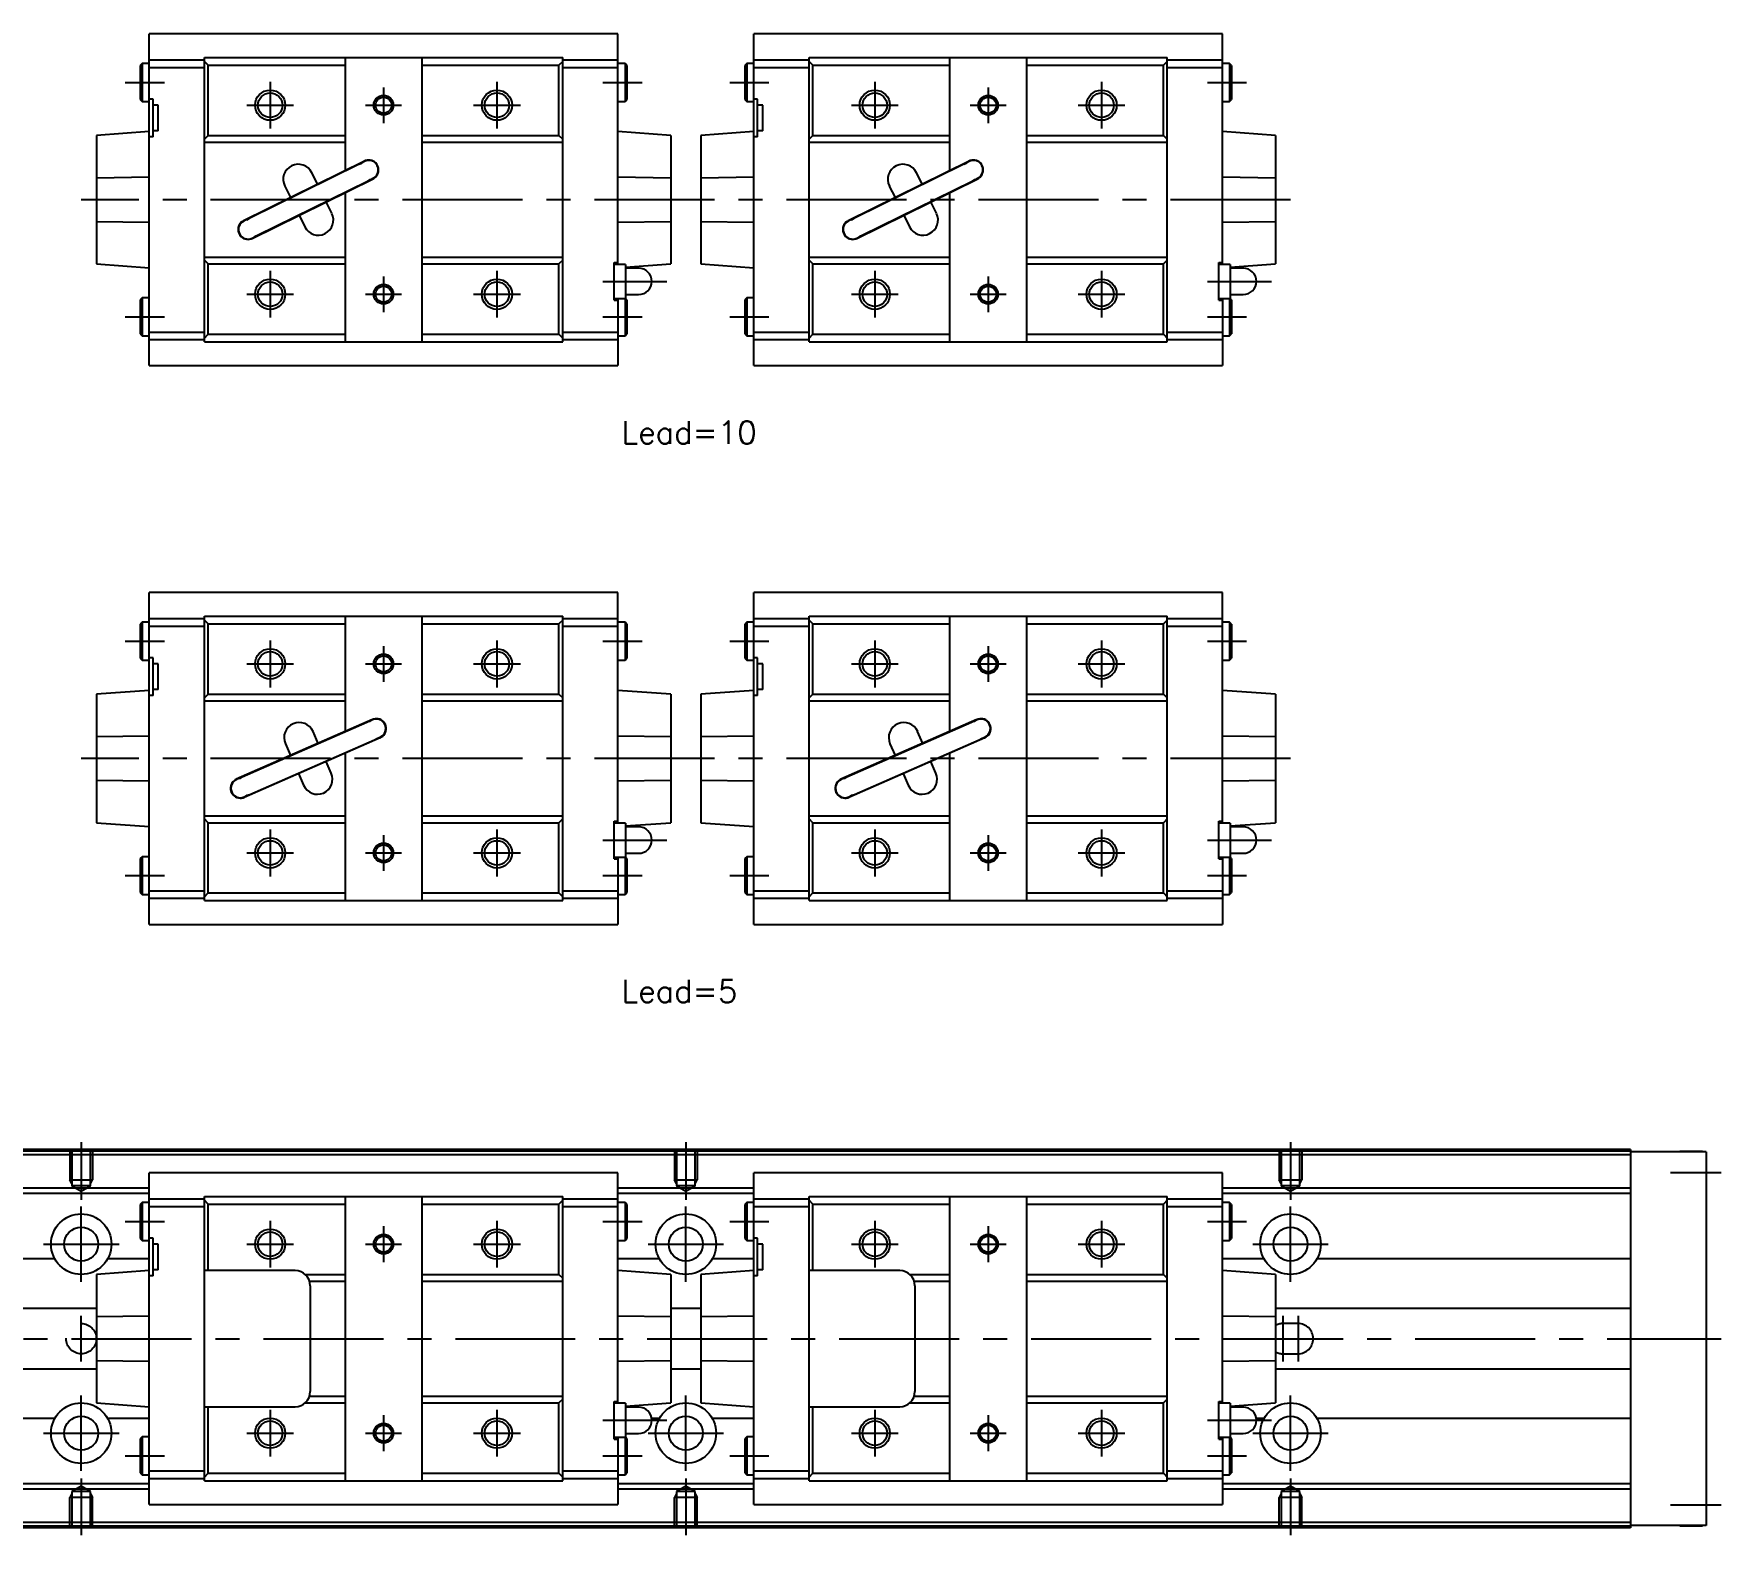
# Model space of a CAD drawing. Extents: x -1 to 471, y -8 to 401.
# Drawn here: x 157.8 to 381.1, y 202.7 to 401.3 of the extents above; entities that cross this region are included whole.
import ezdxf

# ---------------------------------------------------------------- set-up
doc = ezdxf.new("R2010")
doc.units = 0
doc.header["$LTSCALE"] = 0.5
doc.linetypes.add('CENTER', pattern=[50.8, 31.75, -6.35, 6.35, -6.35])
doc.linetypes.add('DASHED', pattern=[19.05, 12.7, -6.35])
for name, color, linetype in [('MSM_CENTER', 1, 'CENTER'), ('MSM_CONTINUOUS', 7, 'CONTINUOUS'), ('MSM_DASHED', 4, 'DASHED'), ('MSM_NARROW', 5, 'CONTINUOUS'), ('MSM_PART_NUMBER', 7, 'CONTINUOUS')]:
    doc.layers.add(name, color=color, linetype=linetype)
doc.styles.get("Standard").update_dxf_attribs({"font": 'txt.shx', "height": 1, "bigfont": 'bigfont.shx'})

msp = doc.modelspace()

# ---------------------------------------------------------------- linework, layer by layer
at = {"layer": 'MSM_CENTER'}
for p, q in [((169.91, 394.84), (175.11, 394.84)), ((189.11, 394.94), (189.11, 388.74)), ((204.11, 394.2), (204.11, 389.47)), ((219.11, 394.94), (219.11, 388.74)), ((233.11, 394.84), (238.31, 394.84)), ((249.91, 394.84), (255.11, 394.84)), ((269.11, 394.94), (269.11, 388.74)), ((284.11, 394.2), (284.11, 389.47)), ((299.11, 394.94), (299.11, 388.74)), ((313.11, 394.84), (318.31, 394.84)), ((186.01, 391.84), (192.21, 391.84)), ((201.74, 391.84), (206.47, 391.84)), ((216.01, 391.84), (222.21, 391.84)), ((266.01, 391.84), (272.21, 391.84)), ((281.74, 391.84), (286.47, 391.84)), ((296.01, 391.84), (302.21, 391.84)), ((324.11, 379.34), (164.11, 379.34)), ((189.11, 369.94), (189.11, 363.74)), ((204.11, 369.2), (204.11, 364.47)), ((219.11, 369.94), (219.11, 363.74)), ((233.11, 368.54), (241.61, 368.54)), ((269.11, 369.94), (269.11, 363.74)), ((284.11, 369.2), (284.11, 364.47)), ((299.11, 369.94), (299.11, 363.74)), ((313.11, 368.54), (321.61, 368.54)), ((186.01, 366.84), (192.21, 366.84)), ((201.74, 366.84), (206.47, 366.84)), ((216.01, 366.84), (222.21, 366.84)), ((266.01, 366.84), (272.21, 366.84)), ((281.74, 366.84), (286.47, 366.84)), ((296.01, 366.84), (302.21, 366.84)), ((169.91, 363.84), (175.11, 363.84)), ((233.11, 363.84), (238.31, 363.84)), ((249.91, 363.84), (255.11, 363.84)), ((313.11, 363.84), (318.31, 363.84)), ((169.91, 320.94), (175.11, 320.94)), ((189.11, 321.04), (189.11, 314.84)), ((204.11, 320.3), (204.11, 315.57)), ((219.11, 321.04), (219.11, 314.84)), ((233.11, 320.94), (238.31, 320.94)), ((249.91, 320.94), (255.11, 320.94)), ((269.11, 321.04), (269.11, 314.84)), ((284.11, 320.3), (284.11, 315.57)), ((299.11, 321.04), (299.11, 314.84)), ((313.11, 320.94), (318.31, 320.94)), ((186.01, 317.94), (192.21, 317.94)), ((201.74, 317.94), (206.47, 317.94)), ((216.01, 317.94), (222.21, 317.94)), ((266.01, 317.94), (272.21, 317.94)), ((281.74, 317.94), (286.47, 317.94)), ((296.01, 317.94), (302.21, 317.94)), ((324.11, 305.44), (164.11, 305.44)), ((189.11, 296.04), (189.11, 289.84)), ((204.11, 295.3), (204.11, 290.57)), ((219.11, 296.04), (219.11, 289.84)), ((269.11, 296.04), (269.11, 289.84)), ((284.11, 295.3), (284.11, 290.57)), ((299.11, 296.04), (299.11, 289.84)), ((186.01, 292.94), (192.21, 292.94)), ((201.74, 292.94), (206.47, 292.94)), ((216.01, 292.94), (222.21, 292.94)), ((233.11, 294.64), (241.61, 294.64)), ((266.01, 292.94), (272.21, 292.94)), ((281.74, 292.94), (286.47, 292.94)), ((296.01, 292.94), (302.21, 292.94)), ((313.11, 294.64), (321.61, 294.64)), ((169.91, 289.94), (175.11, 289.94)), ((233.11, 289.94), (238.31, 289.94)), ((249.91, 289.94), (255.11, 289.94)), ((313.11, 289.94), (318.31, 289.94)), ((164.11, 254.69), (164.11, 247.06)), ((244.11, 254.69), (244.11, 247.06)), ((324.11, 254.69), (324.11, 247.06)), ((374.41, 250.69), (381.11, 250.69)), ((164.11, 236.19), (164.11, 246.19)), ((244.11, 236.19), (244.11, 246.19)), ((324.11, 236.19), (324.11, 246.19)), ((169.91, 244.19), (175.11, 244.19)), ((189.11, 244.29), (189.11, 238.09)), ((204.11, 243.55), (204.11, 238.82)), ((219.11, 244.29), (219.11, 238.09)), ((233.11, 244.19), (238.31, 244.19)), ((249.91, 244.19), (255.11, 244.19)), ((269.11, 244.29), (269.11, 238.09)), ((284.11, 243.55), (284.11, 238.82)), ((299.11, 244.29), (299.11, 238.09)), ((313.11, 244.19), (318.31, 244.19)), ((159.11, 241.19), (169.11, 241.19)), ((186.01, 241.19), (192.21, 241.19)), ((201.74, 241.19), (206.47, 241.19)), ((216.01, 241.19), (222.21, 241.19)), ((239.11, 241.19), (249.11, 241.19)), ((266.01, 241.19), (272.21, 241.19)), ((281.74, 241.19), (286.47, 241.19)), ((296.01, 241.19), (302.21, 241.19)), ((319.11, 241.19), (329.11, 241.19)), ((164.11, 225.69), (164.11, 231.69)), ((323.11, 231.69), (323.11, 225.69)), ((325.11, 231.69), (325.11, 225.69)), ((86.61, 228.69), (381.11, 228.69)), ((164.11, 211.19), (164.11, 221.19)), ((244.11, 211.19), (244.11, 221.19)), ((324.11, 211.19), (324.11, 221.19)), ((189.11, 219.29), (189.11, 213.09)), ((219.11, 219.29), (219.11, 213.09)), ((269.11, 219.29), (269.11, 213.09)), ((299.11, 219.29), (299.11, 213.09)), ((204.11, 218.55), (204.11, 213.82)), ((233.11, 217.89), (241.61, 217.89)), ((284.11, 218.55), (284.11, 213.82)), ((313.11, 217.89), (321.61, 217.89)), ((159.11, 216.19), (169.11, 216.19)), ((186.01, 216.19), (192.21, 216.19)), ((201.74, 216.19), (206.47, 216.19)), ((216.01, 216.19), (222.21, 216.19)), ((239.11, 216.19), (249.11, 216.19)), ((266.01, 216.19), (272.21, 216.19)), ((281.74, 216.19), (286.47, 216.19)), ((296.01, 216.19), (302.21, 216.19)), ((319.11, 216.19), (329.11, 216.19)), ((169.91, 213.19), (175.11, 213.19)), ((233.11, 213.19), (238.31, 213.19)), ((249.91, 213.19), (255.11, 213.19)), ((313.11, 213.19), (318.31, 213.19)), ((164.11, 210.2), (164.11, 202.69)), ((244.11, 210.2), (244.11, 202.69)), ((324.11, 210.2), (324.11, 202.69)), ((374.41, 206.69), (381.11, 206.69))]:
    msp.add_line(p, q, dxfattribs=at)
at = {"layer": 'MSM_CONTINUOUS'}
for p, q in [((235.11, 401.29), (173.11, 401.29)), ((173.11, 357.39), (173.11, 401.29)), ((235.11, 370.79), (235.11, 401.29)), ((315.11, 401.29), (253.11, 401.29)), ((253.11, 357.39), (253.11, 401.29)), ((315.11, 370.79), (315.11, 401.29)), ((173.11, 397.84), (180.41, 397.84)), ((180.41, 360.54), (180.41, 398.14)), ((180.41, 398.14), (227.81, 398.14)), ((180.91, 397.14), (180.41, 397.64)), ((199.01, 398.14), (199.01, 383.18)), ((209.21, 360.54), (209.21, 398.14)), ((227.81, 397.64), (227.31, 397.14)), ((227.81, 360.54), (227.81, 398.14)), ((227.81, 397.84), (235.11, 397.84)), ((253.11, 397.84), (260.41, 397.84)), ((260.41, 360.54), (260.41, 398.14)), ((260.41, 398.14), (307.81, 398.14)), ((260.91, 397.14), (260.41, 397.64)), ((279.01, 398.14), (279.01, 383.18)), ((289.21, 360.54), (289.21, 398.14)), ((307.81, 397.64), (307.31, 397.14)), ((307.81, 360.54), (307.81, 398.14)), ((307.81, 397.84), (315.11, 397.84)), ((172.16, 397.34), (171.91, 397.09)), ((171.91, 397.09), (171.91, 392.59)), ((173.11, 397.34), (172.16, 397.34)), ((172.16, 397.34), (172.16, 392.34)), ((173.11, 396.84), (180.41, 396.84)), ((180.91, 387.84), (180.91, 397.14)), ((180.91, 397.14), (199.01, 397.14)), ((209.21, 397.14), (227.31, 397.14)), ((227.31, 387.84), (227.31, 397.14)), ((227.81, 396.84), (235.11, 396.84)), ((236.06, 397.34), (235.11, 397.34)), ((236.06, 397.34), (236.06, 392.34)), ((236.31, 397.09), (236.06, 397.34)), ((236.31, 397.09), (236.31, 392.59)), ((252.16, 397.34), (251.91, 397.09)), ((251.91, 397.09), (251.91, 392.59)), ((253.11, 397.34), (252.16, 397.34)), ((252.16, 397.34), (252.16, 392.34)), ((253.11, 396.84), (260.41, 396.84)), ((260.91, 387.84), (260.91, 397.14)), ((260.91, 397.14), (279.01, 397.14)), ((289.21, 397.14), (307.31, 397.14)), ((307.31, 387.84), (307.31, 397.14)), ((307.81, 396.84), (315.11, 396.84)), ((316.06, 397.34), (315.11, 397.34)), ((316.06, 397.34), (316.06, 392.34)), ((316.31, 397.09), (316.06, 397.34)), ((316.31, 397.09), (316.31, 392.59)), ((171.91, 392.59), (172.16, 392.34)), ((172.16, 392.34), (173.11, 392.34)), ((173.61, 392.64), (173.11, 392.64)), ((173.61, 387.64), (173.61, 392.64)), ((174.31, 391.84), (173.61, 391.84)), ((174.31, 388.44), (174.31, 391.84)), ((235.11, 392.34), (236.06, 392.34)), ((236.06, 392.34), (236.31, 392.59)), ((251.91, 392.59), (252.16, 392.34)), ((252.16, 392.34), (253.11, 392.34)), ((253.61, 392.64), (253.11, 392.64)), ((253.61, 387.64), (253.61, 392.64)), ((254.31, 391.84), (253.61, 391.84)), ((254.31, 388.44), (254.31, 391.84)), ((315.11, 392.34), (316.06, 392.34)), ((316.06, 392.34), (316.31, 392.59)), ((173.11, 388.34), (166.11, 387.84)), ((166.11, 387.84), (166.11, 370.84)), ((173.61, 387.64), (173.11, 387.64)), ((174.31, 388.44), (173.61, 388.44)), ((180.41, 387.34), (180.91, 387.84)), ((180.41, 386.94), (199.01, 386.94)), ((180.91, 387.84), (199.01, 387.84)), ((209.21, 387.84), (227.31, 387.84)), ((209.21, 386.94), (227.81, 386.94)), ((227.31, 387.84), (227.81, 387.34)), ((242.11, 387.84), (235.11, 388.34)), ((242.11, 387.84), (242.11, 370.84)), ((253.11, 388.34), (246.11, 387.84)), ((246.11, 387.84), (246.11, 370.84)), ((253.61, 387.64), (253.11, 387.64)), ((254.31, 388.44), (253.61, 388.44)), ((260.41, 387.34), (260.91, 387.84)), ((260.41, 386.94), (279.01, 386.94)), ((260.91, 387.84), (279.01, 387.84)), ((289.21, 387.84), (307.31, 387.84)), ((289.21, 386.94), (307.81, 386.94)), ((307.31, 387.84), (307.81, 387.34)), ((322.11, 387.84), (315.11, 388.34)), ((322.11, 387.84), (322.11, 370.84)), ((201.58, 384.46), (185.58, 376.56)), ((200.87, 384.05), (186.34, 376.87)), ((200.87, 384.05), (201.2, 384.18)), ((201.6, 384.41), (201.29, 384.26)), ((281.58, 384.46), (265.58, 376.56)), ((280.87, 384.05), (266.34, 376.87)), ((280.87, 384.05), (281.2, 384.18)), ((281.6, 384.41), (281.29, 384.26)), ((173.11, 382.3), (166.11, 382.21)), ((186.73, 374.22), (202.73, 382.12)), ((187.44, 374.63), (201.98, 381.81)), ((195.37, 381.39), (194.62, 382.92)), ((202.28, 382), (201.98, 381.81)), ((202.39, 382.01), (202.71, 382.17)), ((242.11, 382.21), (235.11, 382.3)), ((253.11, 382.3), (246.11, 382.21)), ((266.73, 374.22), (282.73, 382.12)), ((267.44, 374.63), (281.98, 381.81)), ((275.37, 381.39), (274.62, 382.92)), ((282.28, 382), (281.98, 381.81)), ((282.39, 382.01), (282.71, 382.17)), ((322.11, 382.21), (315.11, 382.3)), ((191.03, 381.14), (191.79, 379.62)), ((199.01, 380.28), (199.01, 360.54)), ((271.03, 381.14), (271.79, 379.62)), ((279.01, 380.28), (279.01, 360.54)), ((197.28, 377.54), (196.52, 379.06)), ((277.28, 377.54), (276.52, 379.06)), ((166.11, 376.47), (173.11, 376.38)), ((185.92, 376.67), (185.6, 376.51)), ((186.03, 376.68), (186.34, 376.87)), ((192.94, 377.29), (193.69, 375.76)), ((235.11, 376.38), (242.11, 376.47)), ((246.11, 376.47), (253.11, 376.38)), ((265.92, 376.67), (265.6, 376.51)), ((266.03, 376.68), (266.34, 376.87)), ((272.94, 377.29), (273.69, 375.76)), ((315.11, 376.38), (322.11, 376.47)), ((186.71, 374.27), (187.02, 374.42)), ((187.11, 374.5), (187.44, 374.63)), ((266.71, 374.27), (267.02, 374.42)), ((267.11, 374.5), (267.44, 374.63)), ((166.11, 370.84), (173.11, 370.34)), ((180.41, 371.74), (199.01, 371.74)), ((180.91, 370.84), (180.41, 371.34)), ((180.91, 370.84), (199.01, 370.84)), ((180.91, 361.54), (180.91, 370.84)), ((209.21, 371.74), (227.81, 371.74)), ((209.21, 370.84), (227.31, 370.84)), ((227.81, 371.34), (227.31, 370.84)), ((227.31, 361.54), (227.31, 370.84)), ((234.61, 371.04), (235.11, 371.04)), ((234.61, 366.04), (234.61, 371.04)), ((236.11, 370.79), (234.61, 370.79)), ((236.11, 370.41), (242.11, 370.84)), ((236.11, 370.79), (236.11, 366.29)), ((246.11, 370.84), (253.11, 370.34)), ((260.41, 371.74), (279.01, 371.74)), ((260.91, 370.84), (260.41, 371.34)), ((260.91, 370.84), (279.01, 370.84)), ((260.91, 361.54), (260.91, 370.84)), ((289.21, 371.74), (307.81, 371.74)), ((289.21, 370.84), (307.31, 370.84)), ((307.81, 371.34), (307.31, 370.84)), ((307.31, 361.54), (307.31, 370.84)), ((314.61, 371.04), (315.11, 371.04)), ((314.61, 366.04), (314.61, 371.04)), ((316.11, 370.79), (314.61, 370.79)), ((316.11, 370.41), (322.11, 370.84)), ((316.11, 370.79), (316.11, 366.29)), ((237.86, 370.29), (236.11, 370.29)), ((317.86, 370.29), (316.11, 370.29)), ((172.16, 366.34), (171.91, 366.09)), ((172.16, 366.34), (172.16, 361.34)), ((173.11, 366.34), (172.16, 366.34)), ((234.61, 366.29), (236.11, 366.29)), ((235.11, 366.29), (235.11, 357.39)), ((236.06, 366.29), (236.06, 361.34)), ((236.11, 366.79), (237.86, 366.79)), ((236.31, 366.09), (236.11, 366.29)), ((252.16, 366.34), (251.91, 366.09)), ((252.16, 366.34), (252.16, 361.34)), ((253.11, 366.34), (252.16, 366.34)), ((314.61, 366.29), (316.11, 366.29)), ((315.11, 366.29), (315.11, 357.39)), ((316.06, 366.29), (316.06, 361.34)), ((316.11, 366.79), (317.86, 366.79)), ((316.31, 366.09), (316.11, 366.29)), ((171.91, 366.09), (171.91, 361.59)), ((234.61, 366.04), (235.11, 366.04)), ((236.31, 366.09), (236.31, 361.59)), ((251.91, 366.09), (251.91, 361.59)), ((314.61, 366.04), (315.11, 366.04)), ((316.31, 366.09), (316.31, 361.59)), ((173.11, 361.84), (180.41, 361.84)), ((227.81, 361.84), (235.11, 361.84)), ((253.11, 361.84), (260.41, 361.84)), ((307.81, 361.84), (315.11, 361.84)), ((171.91, 361.59), (172.16, 361.34)), ((172.16, 361.34), (173.11, 361.34)), ((173.11, 360.84), (180.41, 360.84)), ((180.41, 361.04), (180.91, 361.54)), ((180.41, 360.54), (227.81, 360.54)), ((180.91, 361.54), (199.01, 361.54)), ((209.21, 361.54), (227.31, 361.54)), ((227.31, 361.54), (227.81, 361.04)), ((227.81, 360.84), (235.11, 360.84)), ((235.11, 361.34), (236.06, 361.34)), ((236.06, 361.34), (236.31, 361.59)), ((251.91, 361.59), (252.16, 361.34)), ((252.16, 361.34), (253.11, 361.34)), ((253.11, 360.84), (260.41, 360.84)), ((260.41, 361.04), (260.91, 361.54)), ((260.41, 360.54), (307.81, 360.54)), ((260.91, 361.54), (279.01, 361.54)), ((289.21, 361.54), (307.31, 361.54)), ((307.31, 361.54), (307.81, 361.04)), ((307.81, 360.84), (315.11, 360.84)), ((315.11, 361.34), (316.06, 361.34)), ((316.06, 361.34), (316.31, 361.59)), ((173.11, 357.39), (235.11, 357.39)), ((253.11, 357.39), (315.11, 357.39)), ((235.11, 327.39), (173.11, 327.39)), ((173.11, 283.49), (173.11, 327.39)), ((235.11, 296.89), (235.11, 327.39)), ((315.11, 327.39), (253.11, 327.39)), ((253.11, 283.49), (253.11, 327.39)), ((315.11, 296.89), (315.11, 327.39)), ((173.11, 323.94), (180.41, 323.94)), ((180.41, 286.64), (180.41, 324.24)), ((180.41, 324.24), (227.81, 324.24)), ((199.01, 324.24), (199.01, 308.99)), ((209.21, 286.64), (209.21, 324.24)), ((227.81, 286.64), (227.81, 324.24)), ((227.81, 323.94), (235.11, 323.94)), ((253.11, 323.94), (260.41, 323.94)), ((260.41, 286.64), (260.41, 324.24)), ((260.41, 324.24), (307.81, 324.24)), ((279.01, 324.24), (279.01, 308.99)), ((289.21, 286.64), (289.21, 324.24)), ((307.81, 286.64), (307.81, 324.24)), ((307.81, 323.94), (315.11, 323.94)), ((172.16, 323.44), (171.91, 323.19)), ((171.91, 323.19), (171.91, 318.69)), ((173.11, 323.44), (172.16, 323.44)), ((172.16, 323.44), (172.16, 318.44)), ((173.11, 322.94), (180.41, 322.94)), ((180.91, 323.24), (180.41, 323.74)), ((180.91, 313.94), (180.91, 323.24)), ((180.91, 323.24), (199.01, 323.24)), ((209.21, 323.24), (227.31, 323.24)), ((227.81, 323.74), (227.31, 323.24)), ((227.31, 313.94), (227.31, 323.24)), ((227.81, 322.94), (235.11, 322.94)), ((236.06, 323.44), (235.11, 323.44)), ((236.06, 323.44), (236.06, 318.44)), ((236.31, 323.19), (236.06, 323.44)), ((236.31, 323.19), (236.31, 318.69)), ((252.16, 323.44), (251.91, 323.19)), ((251.91, 323.19), (251.91, 318.69)), ((253.11, 323.44), (252.16, 323.44)), ((252.16, 323.44), (252.16, 318.44)), ((253.11, 322.94), (260.41, 322.94)), ((260.91, 323.24), (260.41, 323.74)), ((260.91, 313.94), (260.91, 323.24)), ((260.91, 323.24), (279.01, 323.24)), ((289.21, 323.24), (307.31, 323.24)), ((307.81, 323.74), (307.31, 323.24)), ((307.31, 313.94), (307.31, 323.24)), ((307.81, 322.94), (315.11, 322.94)), ((316.06, 323.44), (315.11, 323.44)), ((316.06, 323.44), (316.06, 318.44)), ((316.31, 323.19), (316.06, 323.44)), ((316.31, 323.19), (316.31, 318.69)), ((171.91, 318.69), (172.16, 318.44)), ((172.16, 318.44), (173.11, 318.44)), ((173.61, 318.74), (173.11, 318.74)), ((173.61, 313.74), (173.61, 318.74)), ((174.31, 317.94), (173.61, 317.94)), ((174.31, 314.54), (174.31, 317.94)), ((235.11, 318.44), (236.06, 318.44)), ((236.06, 318.44), (236.31, 318.69)), ((251.91, 318.69), (252.16, 318.44)), ((252.16, 318.44), (253.11, 318.44)), ((253.61, 318.74), (253.11, 318.74)), ((253.61, 313.74), (253.61, 318.74)), ((254.31, 317.94), (253.61, 317.94)), ((254.31, 314.54), (254.31, 317.94)), ((315.11, 318.44), (316.06, 318.44)), ((316.06, 318.44), (316.31, 318.69)), ((173.11, 314.44), (166.11, 313.94)), ((166.11, 313.94), (166.11, 296.94)), ((173.61, 313.74), (173.11, 313.74)), ((174.31, 314.54), (173.61, 314.54)), ((180.41, 313.44), (180.91, 313.94)), ((180.41, 313.04), (199.01, 313.04)), ((180.91, 313.94), (199.01, 313.94)), ((209.21, 313.94), (227.31, 313.94)), ((209.21, 313.04), (227.81, 313.04)), ((227.31, 313.94), (227.81, 313.44)), ((242.11, 313.94), (235.11, 314.44)), ((242.11, 313.94), (242.11, 296.94)), ((253.11, 314.44), (246.11, 313.94)), ((246.11, 313.94), (246.11, 296.94)), ((253.61, 313.74), (253.11, 313.74)), ((254.31, 314.54), (253.61, 314.54)), ((260.41, 313.44), (260.91, 313.94)), ((260.41, 313.04), (279.01, 313.04)), ((260.91, 313.94), (279.01, 313.94)), ((289.21, 313.94), (307.31, 313.94)), ((289.21, 313.04), (307.81, 313.04)), ((307.31, 313.94), (307.81, 313.44)), ((322.11, 313.94), (315.11, 314.44)), ((322.11, 313.94), (322.11, 296.94)), ((202.63, 310.58), (184.63, 302.68)), ((202.65, 310.53), (202.33, 310.39)), ((282.63, 310.58), (264.63, 302.68)), ((282.65, 310.53), (282.33, 310.39)), ((173.11, 308.4), (166.11, 308.31)), ((201.9, 310.21), (185.4, 302.96)), ((185.68, 300.3), (203.68, 308.2)), ((195.46, 307.43), (194.78, 308.99)), ((203.33, 308.1), (203.66, 308.25)), ((242.11, 308.31), (235.11, 308.4)), ((253.11, 308.4), (246.11, 308.31)), ((281.9, 310.21), (265.4, 302.96)), ((265.68, 300.3), (283.68, 308.2)), ((275.46, 307.43), (274.78, 308.99)), ((283.33, 308.1), (283.66, 308.25)), ((322.11, 308.31), (315.11, 308.4)), ((186.41, 300.67), (202.91, 307.92)), ((191.12, 307.38), (191.8, 305.83)), ((199.01, 306.15), (199.01, 286.64)), ((266.41, 300.67), (282.91, 307.92)), ((271.12, 307.38), (271.8, 305.83)), ((279.01, 306.15), (279.01, 286.64)), ((197.19, 303.5), (196.51, 305.05)), ((277.19, 303.5), (276.51, 305.05)), ((166.11, 302.57), (173.11, 302.48)), ((184.98, 302.78), (184.65, 302.63)), ((192.85, 303.45), (193.53, 301.89)), ((235.11, 302.48), (242.11, 302.57)), ((246.11, 302.57), (253.11, 302.48)), ((264.98, 302.78), (264.65, 302.63)), ((272.85, 303.45), (273.53, 301.89)), ((315.11, 302.48), (322.11, 302.57)), ((185.66, 300.35), (185.98, 300.49)), ((265.66, 300.35), (265.98, 300.49)), ((180.41, 297.84), (199.01, 297.84)), ((180.91, 296.94), (180.41, 297.44)), ((209.21, 297.84), (227.81, 297.84)), ((227.81, 297.44), (227.31, 296.94)), ((234.61, 297.14), (235.11, 297.14)), ((234.61, 292.14), (234.61, 297.14)), ((260.41, 297.84), (279.01, 297.84)), ((260.91, 296.94), (260.41, 297.44)), ((289.21, 297.84), (307.81, 297.84)), ((307.81, 297.44), (307.31, 296.94)), ((314.61, 297.14), (315.11, 297.14)), ((314.61, 292.14), (314.61, 297.14)), ((166.11, 296.94), (173.11, 296.44)), ((180.91, 296.94), (199.01, 296.94)), ((180.91, 287.64), (180.91, 296.94)), ((209.21, 296.94), (227.31, 296.94)), ((227.31, 287.64), (227.31, 296.94)), ((236.11, 296.89), (234.61, 296.89)), ((236.11, 296.51), (242.11, 296.94)), ((236.11, 296.89), (236.11, 292.39)), ((237.86, 296.39), (236.11, 296.39)), ((246.11, 296.94), (253.11, 296.44)), ((260.91, 296.94), (279.01, 296.94)), ((260.91, 287.64), (260.91, 296.94)), ((289.21, 296.94), (307.31, 296.94)), ((307.31, 287.64), (307.31, 296.94)), ((316.11, 296.89), (314.61, 296.89)), ((316.11, 296.51), (322.11, 296.94)), ((316.11, 296.89), (316.11, 292.39)), ((317.86, 296.39), (316.11, 296.39)), ((236.11, 292.89), (237.86, 292.89)), ((316.11, 292.89), (317.86, 292.89)), ((172.16, 292.44), (171.91, 292.19)), ((171.91, 292.19), (171.91, 287.69)), ((172.16, 292.44), (172.16, 287.44)), ((173.11, 292.44), (172.16, 292.44)), ((234.61, 292.39), (236.11, 292.39)), ((234.61, 292.14), (235.11, 292.14)), ((235.11, 292.39), (235.11, 283.49)), ((236.06, 292.39), (236.06, 287.44)), ((236.31, 292.19), (236.11, 292.39)), ((236.31, 292.19), (236.31, 287.69)), ((252.16, 292.44), (251.91, 292.19)), ((251.91, 292.19), (251.91, 287.69)), ((252.16, 292.44), (252.16, 287.44)), ((253.11, 292.44), (252.16, 292.44)), ((314.61, 292.39), (316.11, 292.39)), ((314.61, 292.14), (315.11, 292.14)), ((315.11, 292.39), (315.11, 283.49)), ((316.06, 292.39), (316.06, 287.44)), ((316.31, 292.19), (316.11, 292.39)), ((316.31, 292.19), (316.31, 287.69)), ((171.91, 287.69), (172.16, 287.44)), ((172.16, 287.44), (173.11, 287.44)), ((173.11, 287.94), (180.41, 287.94)), ((173.11, 286.94), (180.41, 286.94)), ((180.41, 287.14), (180.91, 287.64)), ((180.41, 286.64), (227.81, 286.64)), ((180.91, 287.64), (199.01, 287.64)), ((209.21, 287.64), (227.31, 287.64)), ((227.31, 287.64), (227.81, 287.14)), ((227.81, 287.94), (235.11, 287.94)), ((227.81, 286.94), (235.11, 286.94)), ((235.11, 287.44), (236.06, 287.44)), ((236.06, 287.44), (236.31, 287.69)), ((251.91, 287.69), (252.16, 287.44)), ((252.16, 287.44), (253.11, 287.44)), ((253.11, 287.94), (260.41, 287.94)), ((253.11, 286.94), (260.41, 286.94)), ((260.41, 287.14), (260.91, 287.64)), ((260.41, 286.64), (307.81, 286.64)), ((260.91, 287.64), (279.01, 287.64)), ((289.21, 287.64), (307.31, 287.64)), ((307.31, 287.64), (307.81, 287.14)), ((307.81, 287.94), (315.11, 287.94)), ((307.81, 286.94), (315.11, 286.94)), ((315.11, 287.44), (316.06, 287.44)), ((316.06, 287.44), (316.31, 287.69)), ((173.11, 283.49), (235.11, 283.49)), ((253.11, 283.49), (315.11, 283.49)), ((369.11, 253.69), (119.11, 253.69)), ((369.11, 253.49), (119.11, 253.49)), ((369.11, 252.99), (119.11, 252.99)), ((369.11, 253.69), (369.11, 203.69)), ((379.11, 253.39), (369.11, 253.39)), ((375.61, 253.39), (375.61, 253.44)), ((378.61, 253.44), (375.61, 253.44)), ((378.61, 253.39), (378.61, 253.44)), ((379.11, 253.39), (379.11, 203.99)), ((235.11, 250.64), (173.11, 250.64)), ((173.11, 206.74), (173.11, 250.64)), ((235.11, 220.14), (235.11, 250.64)), ((315.11, 250.64), (253.11, 250.64)), ((253.11, 206.74), (253.11, 250.64)), ((315.11, 220.14), (315.11, 250.64)), ((173.11, 248.59), (119.11, 248.59)), ((173.11, 247.89), (119.11, 247.89)), ((253.11, 248.59), (235.11, 248.59)), ((253.11, 247.89), (235.11, 247.89)), ((369.11, 248.59), (315.11, 248.59)), ((369.11, 247.89), (315.11, 247.89)), ((172.16, 246.69), (171.91, 246.44)), ((171.91, 246.44), (171.91, 241.94)), ((173.11, 246.69), (172.16, 246.69)), ((172.16, 246.69), (172.16, 241.69)), ((173.11, 247.19), (180.41, 247.19)), ((173.11, 246.19), (180.41, 246.19)), ((180.41, 247.49), (227.81, 247.49)), ((180.41, 209.89), (180.41, 247.49)), ((180.91, 246.49), (180.41, 246.99)), ((180.91, 246.49), (199.01, 246.49)), ((180.91, 237.69), (180.91, 246.49)), ((199.01, 247.49), (199.01, 209.89)), ((209.21, 209.89), (209.21, 247.49)), ((209.21, 246.49), (227.31, 246.49)), ((227.81, 246.99), (227.31, 246.49)), ((227.31, 237.19), (227.31, 246.49)), ((227.81, 209.89), (227.81, 247.49)), ((227.81, 247.19), (235.11, 247.19)), ((227.81, 246.19), (235.11, 246.19)), ((236.06, 246.69), (235.11, 246.69)), ((236.06, 246.69), (236.06, 241.69)), ((236.31, 246.44), (236.06, 246.69)), ((236.31, 246.44), (236.31, 241.94)), ((252.16, 246.69), (251.91, 246.44)), ((251.91, 246.44), (251.91, 241.94)), ((253.11, 246.69), (252.16, 246.69)), ((252.16, 246.69), (252.16, 241.69)), ((253.11, 247.19), (260.41, 247.19)), ((253.11, 246.19), (260.41, 246.19)), ((260.41, 247.49), (307.81, 247.49)), ((260.41, 209.89), (260.41, 247.49)), ((260.91, 246.49), (260.41, 246.99)), ((260.91, 246.49), (279.01, 246.49)), ((260.91, 237.69), (260.91, 246.49)), ((279.01, 247.49), (279.01, 209.89)), ((289.21, 209.89), (289.21, 247.49)), ((289.21, 246.49), (307.31, 246.49)), ((307.81, 246.99), (307.31, 246.49)), ((307.31, 237.19), (307.31, 246.49)), ((307.81, 209.89), (307.81, 247.49)), ((307.81, 247.19), (315.11, 247.19)), ((307.81, 246.19), (315.11, 246.19)), ((316.06, 246.69), (315.11, 246.69)), ((316.06, 246.69), (316.06, 241.69)), ((316.31, 246.44), (316.06, 246.69)), ((316.31, 246.44), (316.31, 241.94)), ((171.91, 241.94), (172.16, 241.69)), ((172.16, 241.69), (173.11, 241.69)), ((173.61, 241.99), (173.11, 241.99)), ((173.61, 236.99), (173.61, 241.99)), ((174.31, 241.19), (173.61, 241.19)), ((174.31, 237.79), (174.31, 241.19)), ((235.11, 241.69), (236.06, 241.69)), ((236.06, 241.69), (236.31, 241.94)), ((251.91, 241.94), (252.16, 241.69)), ((252.16, 241.69), (253.11, 241.69)), ((253.61, 241.99), (253.11, 241.99)), ((253.61, 236.99), (253.61, 241.99)), ((254.31, 241.19), (253.61, 241.19)), ((254.31, 237.79), (254.31, 241.19)), ((315.11, 241.69), (316.06, 241.69)), ((316.06, 241.69), (316.31, 241.94)), ((160.62, 239.23), (124.21, 239.23)), ((173.11, 239.23), (167.59, 239.23)), ((240.62, 239.23), (235.11, 239.23)), ((253.11, 239.23), (247.59, 239.23)), ((320.62, 239.23), (315.11, 239.23)), ((369.11, 239.23), (327.59, 239.23)), ((173.11, 237.69), (166.11, 237.19)), ((166.11, 237.19), (166.11, 220.19)), ((173.61, 236.99), (173.11, 236.99)), ((174.31, 237.79), (173.61, 237.79)), ((192.41, 237.69), (180.41, 237.69)), ((193.73, 237.19), (199.01, 237.19)), ((209.21, 237.19), (227.31, 237.19)), ((227.31, 237.19), (227.81, 236.69)), ((242.11, 237.19), (235.11, 237.69)), ((242.11, 237.19), (242.11, 220.19)), ((253.11, 237.69), (246.11, 237.19)), ((246.11, 237.19), (246.11, 220.19)), ((253.61, 236.99), (253.11, 236.99)), ((254.31, 237.79), (253.61, 237.79)), ((272.41, 237.69), (260.41, 237.69)), ((273.73, 237.19), (279.01, 237.19)), ((289.21, 237.19), (307.31, 237.19)), ((307.31, 237.19), (307.81, 236.69)), ((322.11, 237.19), (315.11, 237.69)), ((322.11, 237.19), (322.11, 220.19)), ((194.31, 236.29), (199.01, 236.29)), ((194.41, 235.69), (194.41, 221.69)), ((209.21, 236.29), (227.81, 236.29)), ((274.31, 236.29), (279.01, 236.29)), ((274.41, 235.69), (274.41, 221.69)), ((289.21, 236.29), (307.81, 236.29)), ((166.11, 232.69), (128.61, 232.69)), ((246.11, 232.69), (242.11, 232.69)), ((369.11, 232.69), (322.11, 232.69)), ((173.11, 231.65), (166.11, 231.56)), ((242.11, 231.56), (235.11, 231.65)), ((253.11, 231.65), (246.11, 231.56)), ((322.11, 231.56), (315.11, 231.65)), ((166.11, 225.82), (173.11, 225.73)), ((235.11, 225.73), (242.11, 225.82)), ((246.11, 225.82), (253.11, 225.73)), ((315.11, 225.73), (322.11, 225.82)), ((128.61, 224.69), (166.11, 224.69)), ((242.11, 224.69), (246.11, 224.69)), ((322.11, 224.69), (369.11, 224.69)), ((194.31, 221.09), (199.01, 221.09)), ((209.21, 221.09), (227.81, 221.09)), ((274.31, 221.09), (279.01, 221.09)), ((289.21, 221.09), (307.81, 221.09)), ((166.11, 220.19), (173.11, 219.69)), ((180.41, 219.69), (192.41, 219.69)), ((180.91, 210.89), (180.91, 219.69)), ((193.73, 220.19), (199.01, 220.19)), ((209.21, 220.19), (227.31, 220.19)), ((227.81, 220.69), (227.31, 220.19)), ((227.31, 210.89), (227.31, 220.19)), ((234.61, 220.39), (235.11, 220.39)), ((234.61, 215.39), (234.61, 220.39)), ((236.11, 220.14), (234.61, 220.14)), ((236.11, 219.76), (242.11, 220.19)), ((236.11, 220.14), (236.11, 215.64)), ((237.86, 219.64), (236.11, 219.64)), ((246.11, 220.19), (253.11, 219.69)), ((260.41, 219.69), (272.41, 219.69)), ((260.91, 210.89), (260.91, 219.69)), ((273.73, 220.19), (279.01, 220.19)), ((289.21, 220.19), (307.31, 220.19)), ((307.81, 220.69), (307.31, 220.19)), ((307.31, 210.89), (307.31, 220.19)), ((314.61, 220.39), (315.11, 220.39)), ((314.61, 215.39), (314.61, 220.39)), ((316.11, 220.14), (314.61, 220.14)), ((316.11, 219.76), (322.11, 220.19)), ((316.11, 220.14), (316.11, 215.64)), ((317.86, 219.64), (316.11, 219.64)), ((160.62, 218.15), (124.21, 218.15)), ((173.11, 218.15), (167.59, 218.15)), ((240.62, 218.15), (239.59, 218.15)), ((253.11, 218.15), (247.59, 218.15)), ((320.62, 218.15), (319.59, 218.15)), ((369.11, 218.15), (327.59, 218.15)), ((172.16, 215.69), (171.91, 215.44)), ((171.91, 215.44), (171.91, 210.94)), ((172.16, 215.69), (172.16, 210.69)), ((173.11, 215.69), (172.16, 215.69)), ((234.61, 215.64), (236.11, 215.64)), ((234.61, 215.39), (235.11, 215.39)), ((235.11, 215.64), (235.11, 206.74)), ((236.06, 215.64), (236.06, 210.69)), ((236.11, 216.14), (237.86, 216.14)), ((236.31, 215.44), (236.11, 215.64)), ((236.31, 215.44), (236.31, 210.94)), ((252.16, 215.69), (251.91, 215.44)), ((251.91, 215.44), (251.91, 210.94)), ((252.16, 215.69), (252.16, 210.69)), ((253.11, 215.69), (252.16, 215.69)), ((314.61, 215.64), (316.11, 215.64)), ((314.61, 215.39), (315.11, 215.39)), ((315.11, 215.64), (315.11, 206.74)), ((316.06, 215.64), (316.06, 210.69)), ((316.11, 216.14), (317.86, 216.14)), ((316.31, 215.44), (316.11, 215.64)), ((316.31, 215.44), (316.31, 210.94)), ((171.91, 210.94), (172.16, 210.69)), ((172.16, 210.69), (173.11, 210.69)), ((173.11, 211.19), (180.41, 211.19)), ((173.11, 210.19), (180.41, 210.19)), ((180.41, 210.39), (180.91, 210.89)), ((180.41, 209.89), (227.81, 209.89)), ((180.91, 210.89), (199.01, 210.89)), ((209.21, 210.89), (227.31, 210.89)), ((227.31, 210.89), (227.81, 210.39)), ((227.81, 211.19), (235.11, 211.19)), ((227.81, 210.19), (235.11, 210.19)), ((235.11, 210.69), (236.06, 210.69)), ((236.06, 210.69), (236.31, 210.94)), ((251.91, 210.94), (252.16, 210.69)), ((252.16, 210.69), (253.11, 210.69)), ((253.11, 211.19), (260.41, 211.19)), ((253.11, 210.19), (260.41, 210.19)), ((260.41, 210.39), (260.91, 210.89)), ((260.41, 209.89), (307.81, 209.89)), ((260.91, 210.89), (279.01, 210.89)), ((289.21, 210.89), (307.31, 210.89)), ((307.31, 210.89), (307.81, 210.39)), ((307.81, 211.19), (315.11, 211.19)), ((307.81, 210.19), (315.11, 210.19)), ((315.11, 210.69), (316.06, 210.69)), ((316.06, 210.69), (316.31, 210.94)), ((173.11, 209.49), (119.11, 209.49)), ((173.11, 208.79), (119.11, 208.79)), ((253.11, 209.49), (235.11, 209.49)), ((253.11, 208.79), (235.11, 208.79)), ((369.11, 209.49), (315.11, 209.49)), ((369.11, 208.79), (315.11, 208.79)), ((173.11, 206.74), (235.11, 206.74)), ((253.11, 206.74), (315.11, 206.74)), ((369.11, 204.39), (119.11, 204.39)), ((369.11, 203.89), (119.11, 203.89)), ((369.11, 203.69), (119.11, 203.69)), ((379.11, 203.99), (369.11, 203.99)), ((375.61, 203.94), (378.61, 203.94)), ((378.61, 203.94), (378.61, 203.99))]:
    msp.add_line(p, q, dxfattribs=at)
for centre, radius in [((189.11, 391.84), 1.62), ((219.11, 391.84), 1.62), ((269.11, 391.84), 1.62), ((299.11, 391.84), 1.62), ((204.11, 391.84), 1.06), ((284.11, 391.84), 1.06), ((189.11, 366.84), 1.62), ((219.11, 366.84), 1.62), ((269.11, 366.84), 1.62), ((299.11, 366.84), 1.62), ((204.11, 366.84), 1.06), ((284.11, 366.84), 1.06), ((189.11, 317.94), 1.62), ((219.11, 317.94), 1.62), ((269.11, 317.94), 1.62), ((299.11, 317.94), 1.62), ((204.11, 317.94), 1.06), ((284.11, 317.94), 1.06), ((189.11, 292.94), 1.62), ((204.11, 292.94), 1.06), ((219.11, 292.94), 1.62), ((269.11, 292.94), 1.62), ((284.11, 292.94), 1.06), ((299.11, 292.94), 1.62), ((164.11, 241.19), 4), ((164.11, 241.19), 2.25), ((244.11, 241.19), 4), ((244.11, 241.19), 2.25), ((324.11, 241.19), 4), ((324.11, 241.19), 2.25), ((189.11, 241.19), 1.62), ((204.11, 241.19), 1.06), ((219.11, 241.19), 1.62), ((269.11, 241.19), 1.62), ((284.11, 241.19), 1.06), ((299.11, 241.19), 1.62), ((164.11, 216.19), 4), ((244.11, 216.19), 4), ((324.11, 216.19), 4), ((164.11, 216.19), 2.25), ((189.11, 216.19), 1.62), ((204.11, 216.19), 1.06), ((219.11, 216.19), 1.62), ((244.11, 216.19), 2.25), ((269.11, 216.19), 1.62), ((284.11, 216.19), 1.06), ((299.11, 216.19), 1.62), ((324.11, 216.19), 2.25)]:
    msp.add_circle(centre, radius, dxfattribs=at)
for centre, radius, start, end in [((202.16, 383.29), 1.3, 275.5498, 137.006), ((202.16, 383.29), 1.25, 296.2779, 116.2779), ((282.16, 383.29), 1.3, 275.5498, 137.006), ((282.16, 383.29), 1.25, 296.2779, 116.2779), ((192.83, 382.03), 2, 26.2779, 206.2779), ((272.83, 382.03), 2, 26.2779, 206.2779), ((195.48, 376.65), 2, 206.2779, 26.2779), ((275.48, 376.65), 2, 206.2779, 26.2779), ((186.16, 375.39), 1.3, 95.5498, 317.006), ((186.16, 375.39), 1.25, 116.2779, 296.2779), ((266.16, 375.39), 1.3, 95.5498, 317.006), ((266.16, 375.39), 1.25, 116.2779, 296.2779), ((237.86, 368.54), 1.75, 270, 90), ((317.86, 368.54), 1.75, 270, 90), ((203.16, 309.39), 1.3, 272.968, 134.4242), ((203.16, 309.39), 1.25, 293.6961, 113.6961), ((283.16, 309.39), 1.3, 272.968, 134.4242), ((283.16, 309.39), 1.25, 293.6961, 113.6961), ((192.95, 308.19), 2, 23.6961, 203.6961), ((203.3, 306.54), 3.92, 105.6343, 110.9103), ((272.95, 308.19), 2, 23.6961, 203.6961), ((283.3, 306.54), 3.92, 105.6343, 110.9103), ((202.2, 309.56), 1.8, 293.3543, 304.8918), ((282.2, 309.56), 1.8, 293.3543, 304.8918), ((185.16, 301.49), 1.3, 92.968, 314.4242), ((185.16, 301.49), 1.25, 113.6961, 293.6961), ((189.11, 295.94), 7.94, 117.8361, 120.4339), ((195.36, 302.69), 2, 203.6961, 23.6961), ((265.16, 301.49), 1.3, 92.968, 314.4242), ((265.16, 301.49), 1.25, 113.6961, 293.6961), ((269.11, 295.94), 7.94, 117.8361, 120.4339), ((275.36, 302.69), 2, 203.6961, 23.6961), ((185.67, 302.34), 1.82, 282.5713, 293.9767), ((265.67, 302.34), 1.82, 282.5713, 293.9767), ((237.86, 294.64), 1.75, 270, 90), ((317.86, 294.64), 1.75, 270, 90), ((192.41, 235.69), 2, 0, 90), ((272.41, 235.69), 2, 0, 90), ((192.41, 221.69), 2, 270, 0), ((272.41, 221.69), 2, 270, 0), ((237.86, 217.89), 1.75, 270, 90), ((317.86, 217.89), 1.75, 270, 90)]:
    msp.add_arc(centre, radius, start, end, dxfattribs=at)
at = {"layer": 'MSM_DASHED'}
for p, q in [((162.61, 253.69), (162.61, 249.69)), ((162.88, 253.69), (162.88, 248.89)), ((165.34, 248.89), (165.34, 253.69)), ((165.61, 253.69), (165.61, 249.69)), ((242.61, 253.69), (242.61, 249.69)), ((242.88, 253.69), (242.88, 248.89)), ((245.34, 248.89), (245.34, 253.69)), ((245.61, 253.69), (245.61, 249.69)), ((322.61, 253.69), (322.61, 249.69)), ((322.88, 253.69), (322.88, 248.89)), ((325.34, 248.89), (325.34, 253.69)), ((325.61, 253.69), (325.61, 249.69)), ((162.61, 249.69), (165.61, 249.69)), ((162.88, 249.22), (162.61, 249.69)), ((162.88, 248.89), (164.11, 248.18)), ((165.34, 248.89), (162.88, 248.89)), ((164.11, 248.18), (165.34, 248.89)), ((165.34, 249.22), (165.61, 249.69)), ((242.61, 249.69), (245.61, 249.69)), ((242.88, 249.22), (242.61, 249.69)), ((242.88, 248.89), (244.11, 248.18)), ((245.34, 248.89), (242.88, 248.89)), ((244.11, 248.18), (245.34, 248.89)), ((245.34, 249.22), (245.61, 249.69)), ((322.61, 249.69), (325.61, 249.69)), ((322.88, 249.22), (322.61, 249.69)), ((322.88, 248.89), (324.11, 248.18)), ((325.34, 248.89), (322.88, 248.89)), ((324.11, 248.18), (325.34, 248.89)), ((325.34, 249.22), (325.61, 249.69)), ((325.11, 230.69), (323.11, 230.69)), ((323.11, 226.69), (325.11, 226.69)), ((162.88, 208.16), (162.61, 207.69)), ((165.61, 207.69), (162.61, 207.69)), ((162.61, 203.69), (162.61, 207.69)), ((164.11, 209.2), (162.88, 208.49)), ((162.88, 208.49), (162.88, 203.69)), ((165.34, 208.49), (162.88, 208.49)), ((165.34, 208.49), (164.11, 209.2)), ((165.34, 203.69), (165.34, 208.49)), ((165.34, 208.16), (165.61, 207.69)), ((165.61, 203.69), (165.61, 207.69)), ((242.88, 208.16), (242.61, 207.69)), ((242.61, 203.69), (242.61, 207.69)), ((245.61, 207.69), (242.61, 207.69)), ((244.11, 209.2), (242.88, 208.49)), ((242.88, 208.49), (242.88, 203.69)), ((245.34, 208.49), (242.88, 208.49)), ((245.34, 208.49), (244.11, 209.2)), ((245.34, 203.69), (245.34, 208.49)), ((245.34, 208.16), (245.61, 207.69)), ((245.61, 203.69), (245.61, 207.69)), ((322.88, 208.16), (322.61, 207.69)), ((322.61, 203.69), (322.61, 207.69)), ((325.61, 207.69), (322.61, 207.69)), ((324.11, 209.2), (322.88, 208.49)), ((322.88, 208.49), (322.88, 203.69)), ((325.34, 208.49), (322.88, 208.49)), ((325.34, 208.49), (324.11, 209.2)), ((325.34, 203.69), (325.34, 208.49)), ((325.34, 208.16), (325.61, 207.69)), ((325.61, 203.69), (325.61, 207.69))]:
    msp.add_line(p, q, dxfattribs=at)
msp.add_circle((164.11, 228.69), 2, dxfattribs=at)
for centre, start, end in [((323.11, 228.69), 90, 120), ((325.11, 228.69), 270, 90), ((323.11, 228.69), 240, 270)]:
    msp.add_arc(centre, 2, start, end, dxfattribs=at)
at = {"layer": 'MSM_NARROW'}
for centre, radius in [((189.11, 391.84), 2), ((204.11, 391.84), 1.3), ((219.11, 391.84), 2), ((269.11, 391.84), 2), ((284.11, 391.84), 1.3), ((299.11, 391.84), 2), ((189.11, 366.84), 2), ((219.11, 366.84), 2), ((269.11, 366.84), 2), ((299.11, 366.84), 2), ((204.11, 366.84), 1.3), ((284.11, 366.84), 1.3), ((189.11, 317.94), 2), ((219.11, 317.94), 2), ((269.11, 317.94), 2), ((299.11, 317.94), 2), ((204.11, 317.94), 1.3), ((284.11, 317.94), 1.3), ((189.11, 292.94), 2), ((219.11, 292.94), 2), ((269.11, 292.94), 2), ((299.11, 292.94), 2), ((204.11, 292.94), 1.3), ((284.11, 292.94), 1.3), ((189.11, 241.19), 2), ((204.11, 241.19), 1.3), ((219.11, 241.19), 2), ((269.11, 241.19), 2), ((284.11, 241.19), 1.3), ((299.11, 241.19), 2), ((189.11, 216.19), 2), ((204.11, 216.19), 1.3), ((219.11, 216.19), 2), ((269.11, 216.19), 2), ((284.11, 216.19), 1.3), ((299.11, 216.19), 2)]:
    msp.add_circle(centre, radius, dxfattribs=at)

# ---------------------------------------------------------------- texts
at = {"layer": 'MSM_PART_NUMBER'}
for s, p in [('Lead=10', (235.61, 347.06)), ('Lead=5', (235.61, 273.16))]:
    msp.add_text(s, height=3, dxfattribs=at).set_placement(p)

doc.saveas('drawing.dxf')
